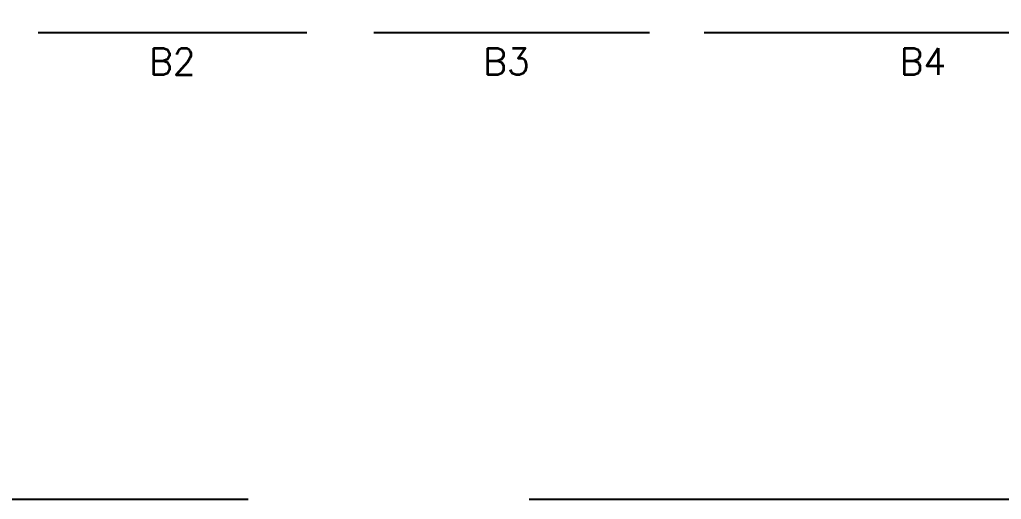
# Model space of a CAD drawing. Header units: inches. Extents: x 75782 to 87231, y -34126 to -18655.
# Drawn here: x 77052.9 to 77274.7, y -28689.3 to -28580.8 of the extents above; entities that cross this region are included whole.
import ezdxf

# ---------------------------------------------------------------- set-up
doc = ezdxf.new("R2010")
doc.units = ezdxf.units.IN
doc.header["$MEASUREMENT"] = 0
doc.linetypes.add('DASHED', pattern=[19.05, 12.7, -6.35])
doc.layers.add('TEXTOS', color=7, linetype='Continuous')
doc.styles.get("Standard").update_dxf_attribs({"font": 'ROMANS.SHX'})

msp = doc.modelspace()

# ---------------------------------------------------------------- linework, layer by layer
at = {"ltscale": 0.1}
for p, q in [((77057.13, -28583.69), (77117.81, -28583.69)), ((77132.93, -28583.69), (77195.25, -28583.69)), ((77207.63, -28583.69), (77308.69, -28583.69))]:
    msp.add_line(p, q, dxfattribs=at)
at = {"linetype": 'DASHED', "ltscale": 10}
msp.add_lwpolyline([(75886.87, -27709.69), (77866.55, -27709.69), (77866.55, -28689.25), (75886.87, -28689.25)], close=True, dxfattribs=at)

# ---------------------------------------------------------------- texts
at = {"layer": 'TEXTOS', "char_height": 6, "attachment_point": 1}
for s, insert in [('B2', (77082.14, -28587.23)), ('B3', (77157.64, -28587.23)), ('B4', (77251.72, -28587.23))]:
    msp.add_mtext_dynamic_manual_height_columns(s, width=12.0814, gutter_width=1250, heights=[0], dxfattribs=dict(at, insert=insert))

doc.saveas('drawing.dxf')
